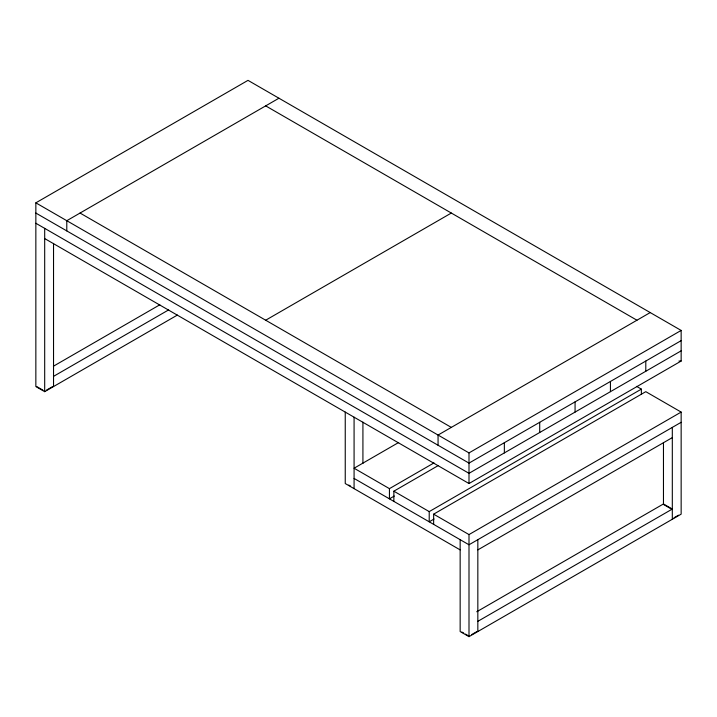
<?xml version="1.0" encoding="UTF-8"?>
<svg xmlns="http://www.w3.org/2000/svg" width="717" height="717" viewBox="0 0 717 717"><rect width="100%" height="100%" fill="white"/><g stroke="black" fill="none" stroke-linecap="round" stroke-linejoin="round"><path stroke-width="1.08" d="M177.377 315.068L44.687 391.67L35.85 386.571L35.85 202.839L248.001 80.358L681.15 330.429L681.15 361.054L468.999 483.536L44.687 238.564M278.94 98.22L66.789 220.702L66.789 230.91M53.399 366.235L159.828 304.788M53.533 376.362L168.665 309.887M46.462 390.147L52.646 386.571M265.684 320.221L451.316 213.048M398.643 442.497L354.081 468.228L389.439 488.644L434 462.913M650.211 312.567L438.06 435.049L438.06 445.257M393.857 501.398L393.857 491.19L438.419 465.467M394.278 496.047L389.439 498.844L389.439 488.644M35.85 202.839L468.999 452.911L681.15 330.429M681.15 340.638L468.999 463.119L35.85 213.048M681.15 350.846L468.999 473.328L35.85 223.256M393.857 491.19L429.214 511.606L641.374 389.125L641.374 394.225M433.642 524.369L433.642 514.161L645.793 391.67L681.15 412.087L681.15 514.161L468.999 636.642L460.153 631.543L460.153 539.677M434.063 519.018L429.214 521.815L429.214 511.606M433.642 514.161L468.999 534.577L681.15 412.087M681.15 422.295L468.999 544.777L354.081 478.436M477.836 549.885L672.313 437.603M476.733 611.762L663.467 503.952L672.313 509.052L477.836 621.334M471.652 634.608L476.948 631.543M674.079 517.737L678.497 515.182M678.936 361.054L681.15 361.054M265.684 105.874L636.947 320.221M636.597 386.364L641.374 389.125M663.915 504.714L670.987 508.801M80.053 213.048L451.316 427.395M348.776 485.068L350.541 486.09M460.153 549.885L345.244 483.536L345.244 412.087M36.737 386.571L42.921 390.147M461.927 632.053L463.693 633.075M465.458 634.097L468.999 636.131M672.313 427.395L672.313 519.26M663.467 442.461L663.467 504.078M645.793 361.054L645.793 371.254M610.436 381.462L610.436 391.67M575.07 401.878L575.07 412.087M539.713 422.295L539.713 432.503M504.356 442.712L504.356 452.911M477.836 539.677L477.836 631.543M468.999 452.911L468.999 483.536M468.999 534.577L468.999 636.642M362.919 422.134L362.919 463.442M354.081 417.186L354.081 488.644M53.533 243.386L53.533 386.571M44.687 228.356L44.687 391.67"/></g></svg>
